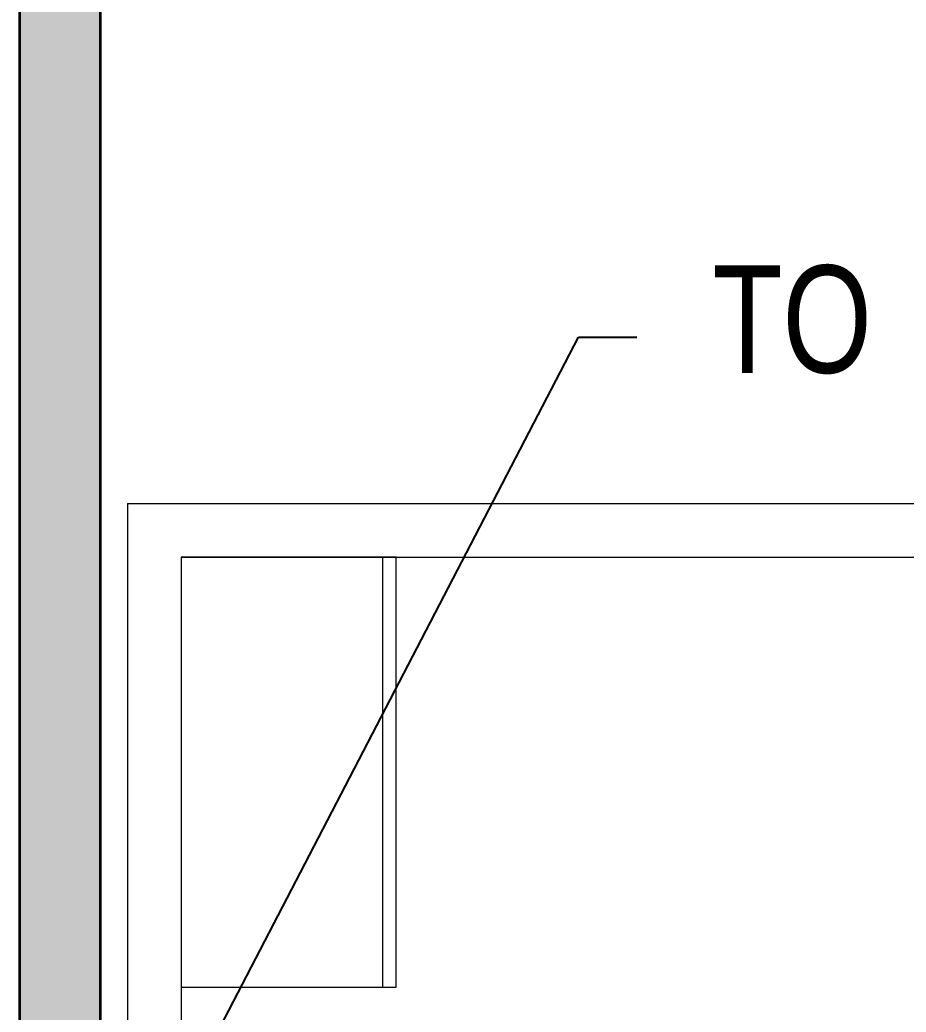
# Model space of a CAD drawing. Header units: inches. Extents: x -12418 to 242017, y -29325 to 19878.
# Drawn here: x 37650 to 39298, y -3694 to -1847 of the extents above; entities that cross this region are included whole.
import ezdxf
from ezdxf import colors
from ezdxf.entities.mleader import LeaderData, LeaderLine
from ezdxf.math import Vec2, Vec3

# ---------------------------------------------------------------- set-up
doc = ezdxf.new("R2010")
doc.units = ezdxf.units.IN
doc.header["$LTSCALE"] = 25
doc.header["$MEASUREMENT"] = 0
doc.linetypes.add('DASHDOT', pattern=[25.4, 12.7, -6.35, 0, -6.35])
doc.linetypes.add('HIDDEN', pattern=[9.525, 6.35, -3.175])
doc.layers.get('0').update_dxf_attribs({"color": 8})
for name, color, linetype, lineweight in [('00-Ground Floor$0$LOADING', 253, 'Continuous', 5), ('00-Ground Floor$0$Walls', 251, 'Continuous', 5), ('E-LITE-CIRC', 6, 'Continuous', 25), ('E-LITE-CLNG-CNDT', 6, 'DASHDOT', 35), ('E-POWR-FLOR-CNDT', 6, 'HIDDEN', 25), ('T-CABL-TRAY', 60, 'Continuous', 35)]:
    doc.layers.add(name, color=color, linetype=linetype, lineweight=lineweight)
doc.styles.add('DC_Simplex', font='SIMPLEX.shx', dxfattribs={"width": 0.7})

# ---------------------------------------------------------------- blocks, each defined once
blk = doc.blocks.new('00-Ground Floor$0$GF21027-P')
at = {"layer": '00-Ground Floor$0$LOADING'}
for p, q in [((0.4, 0.4), (-0.4, 0.4)), ((-0.4, 0.4), (-0.4, 0)), ((0.4, 0), (0.4, 0.4)), ((-0.4, 0.025), (0.4, 0.025)), ((-0.4, 0), (0.4, 0))]:
    blk.add_line(p, q, dxfattribs=at)
blk = doc.blocks.new('00-Ground Floor')
at = {"layer": '00-Ground Floor$0$Walls'}
for p, q in [((37849.5, -2747.4, 0), (49047.9, -2747.4, 0)), ((37849.5, -2747.4, 0), (37849.5, -6947.4, 0)), ((37949.5, -2847.4, 0), (41699, -2847.4, 0)), ((37949.5, -2847.4, 0), (37949.5, -6847.4, 0))]:
    blk.add_line(p, q, dxfattribs=at)
at = {"layer": '00-Ground Floor$0$LOADING', "color": 1, "xscale": 1000, "yscale": 1000, "zscale": 1000, "rotation": 90.00000002091177}
blk.add_blockref('00-Ground Floor$0$GF21027-P', (38349.5, -3247.4, 0), dxfattribs=at)
blk = doc.blocks.new('ARR0W')
at = {"color": 45}
blk.add_ellipse((0, 0), major_axis=(0.4, 0), ratio=0.4, dxfattribs=at)
at = {"color": 45, "ltscale": 0.5}
blk.add_solid([(-1.4, 0.167), (-0.4, 0), (-1.4, -0.167)], dxfattribs=at)
blk = doc.blocks.new('*U44')
at = {"lineweight": 0}
h = blk.add_hatch(dxfattribs=at)
h.set_pattern_fill('HEX', color=253, scale=8, angle=180, style=0)
h.set_pattern_definition([(180, (-17646.86, -2e-10), (6e-13, -43.99409), [25.4, -50.8]), (300, (-17646.86, -2e-10), (38.1, 21.99705), [25.4, -50.8]), (240, (-17672.26, -2e-10), (38.1, -21.99705), [25.4, -50.8])])
h.paths.add_polyline_path([(-5700, 150), (-5700, 0), (0, 0), (0, 150)])
at = {"color": 0}
for p, q in [((0, 150), (-5700, 150)), ((0, 0), (-5700, 0))]:
    blk.add_line(p, q, dxfattribs=at)
blk = doc.blocks.new('A$C767e6835')
at = {"layer": 'T-CABL-TRAY', "linetype": 'Continuous', "rotation": 270}
blk.add_blockref('*U44', (17550, -4100), dxfattribs=at)

msp = doc.modelspace()

# ---------------------------------------------------------------- block references
at = {"layer": 'E-LITE-CLNG-CNDT'}
msp.add_blockref('00-Ground Floor', (0, 0), dxfattribs=at)
at = {"layer": 'E-POWR-FLOR-CNDT'}
msp.add_blockref('A$C767e6835', (20099.5, -2847.4, 0), dxfattribs=at)

# ---------------------------------------------------------------- leaders
at = {"layer": 'E-LITE-CIRC'}
ml = msp.add_multileader_mtext('Standard', dxfattribs=at)
ml.set_content('{\\Fdc_el_romans|c0;\\W0.8;TO\\Fromans|c0; \\Fsimplex|c0;UPP-GF/S18}', color=256, style='DC_Simplex')
ml.set_leader_properties()
ml.set_arrow_properties(name='ARR0W')
ml.build(insert=Vec2(0, 0))
ml.multileader.update_dxf_attribs({"dogleg_length": 200, "arrow_head_size": 140, "scale": 100})
ctx = ml.context
ctx.base_point, ctx.scale, ctx.char_height, ctx.arrow_head_size, ctx.landing_gap_size, ctx.plane_origin, ctx.plane_x_axis, ctx.plane_y_axis = Vec3(38797.6, -2437.7, 0), 100, 200, 140, 140, Vec3(51335.8, -8545.2, 0), Vec3(1, 0.000001, 0), Vec3(-0.000001, 1, 0)
notes = []
notes.append((ctx, [(0, (1, 1, 0), (38688.8, -2437.7, 0), (1, 0.000001, 0), 108.8, [(0, [(37864.8, -4024, 0)], 0, [])])]))
ctx.mtext.insert, ctx.mtext.text_direction, ctx.mtext.rotation, ctx.mtext.flow_direction = Vec3(38937.6, -2304.3, 0), Vec3(1, 0.000001, 0), 0.000001, 5
for ctx, leaders in notes:
    for number, flags, end, landing, length, lines in leaders:
        leader = LeaderData()
        leader.index, (leader.has_last_leader_line, leader.has_dogleg_vector, leader.attachment_direction) = number, flags
        leader.last_leader_point, leader.dogleg_vector, leader.dogleg_length = Vec3(end), Vec3(landing), length
        for number, points, colour, breaks in lines:
            line = LeaderLine()
            line.index, line.vertices, line.color, line.breaks = number, Vec3.list(points), colors.encode_raw_color(colour), breaks
            leader.lines.append(line)
        ctx.leaders.append(leader)

doc.saveas('drawing.dxf')
